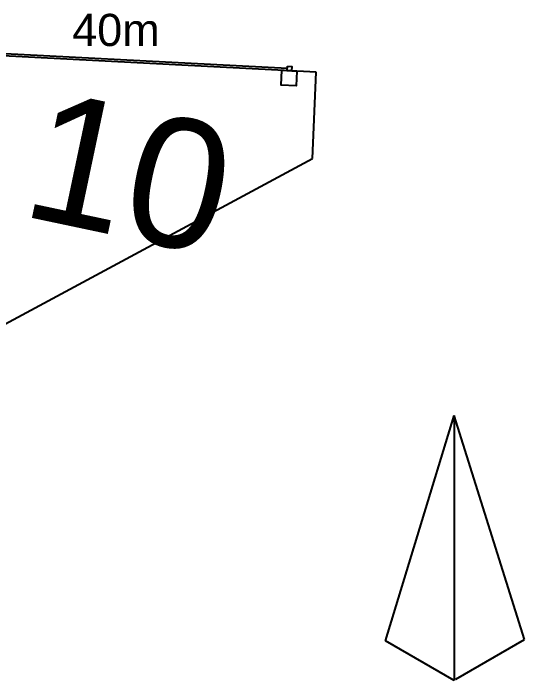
# Model space of a CAD drawing. Header units: millimetres. Extents: x 68 to 789, y 45 to 125.
# Drawn here: x 287.7 to 336, y 56 to 118.9 of the extents above; entities that cross this region are included whole.
import ezdxf

# ---------------------------------------------------------------- set-up
doc = ezdxf.new("R2010")
doc.units = ezdxf.units.MM
doc.layers.add('CP', color=1, linetype='Continuous')
doc.layers.add('Finca', color=7, linetype='Continuous')
doc.styles.get("Standard").update_dxf_attribs({"font": 'arial.ttf'})

msp = doc.modelspace()

# ---------------------------------------------------------------- linework, layer by layer
at = {"layer": 'CP'}
msp.add_lwpolyline([(313.575, 113.694), (279.64, 115.432)], dxfattribs=at)
for points in [[(313.054, 113.516), (314.467, 113.446), (314.398, 112.034), (312.985, 112.103)], [(313.588, 113.893), (313.987, 113.866), (313.96, 113.467), (313.561, 113.494)]]:
    msp.add_lwpolyline(points, close=True, dxfattribs=at)
at = {"layer": 'Finca'}
for p, q in [((316.297, 113.352), (210.987, 118.792)), ((315.941, 105.186), (316.297, 113.352)), ((283.345, 87.66), (315.941, 105.186)), ((322.823, 59.708), (329.318, 80.958)), ((329.318, 80.958), (329.318, 55.958)), ((335.959, 59.853), (329.318, 80.958)), ((329.464, 56.103), (335.959, 59.853)), ((329.318, 55.958), (322.823, 59.708))]:
    msp.add_line(p, q, dxfattribs=at)

# ---------------------------------------------------------------- texts
at = {"layer": 'CP', "insert": (293.277, 118.838), "char_height": 3.0391, "attachment_point": 1}
msp.add_mtext_dynamic_manual_height_columns('40m', width=3.8419, gutter_width=15.195, heights=[0], dxfattribs=at)
at = {"layer": 'Finca'}
msp.add_text('10', height=12.1564, rotation=348.07261, dxfattribs=at).set_placement((288.212, 99.862))

doc.saveas('drawing.dxf')
